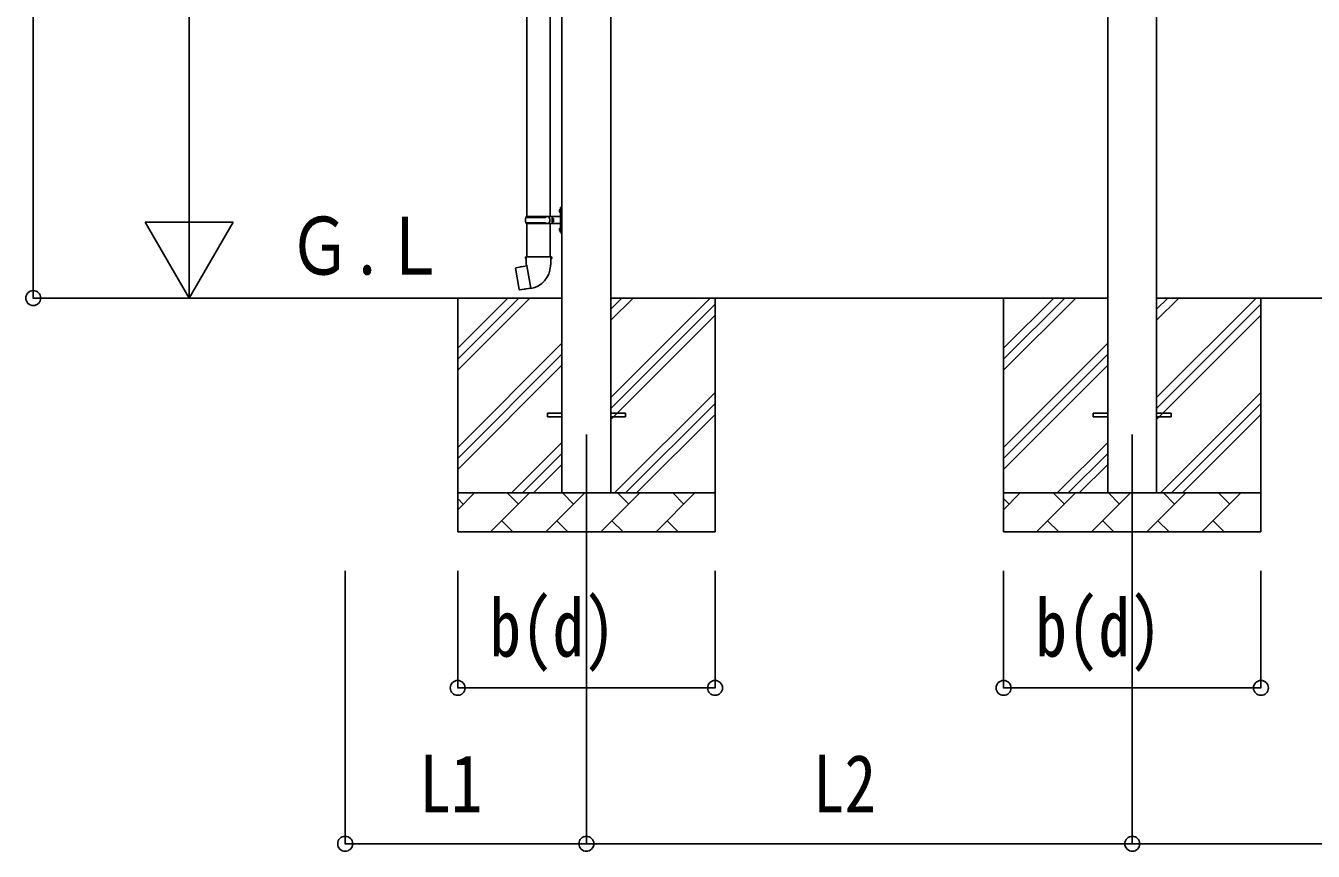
# Model space of a CAD drawing. Units: millimetres, scale not verified. Extents: x -18922 to 18922, y -13365 to 13365.
# Drawn here: x -6522 to -3220, y -2585 to -467 of the extents above; entities that cross this region are included whole.
import ezdxf
from ezdxf.enums import TextEntityAlignment as Align

# ---------------------------------------------------------------- set-up
doc = ezdxf.new("R2010")
doc.units = ezdxf.units.MM
doc.header["$LTSCALE"] = 50
for name, color, linetype in [('0-4_YKK_12', 2, 'Continuous'), ('0-5_YKK_13', 4, 'Continuous'), ('0-6_YKK_A1', 4, 'Continuous'), ('0-7_YKK_D', 6, 'Continuous')]:
    doc.layers.add(name, color=color, linetype=linetype)
doc.styles.add('ＭＳ ゴシック', font='')
doc.styles.get('ＭＳ ゴシック').set_extended_font_data('MS Gothic')

msp = doc.modelspace()

# ---------------------------------------------------------------- linework, layer by layer
at = {"layer": '0-4_YKK_12'}
for p, q in [((-5084.41, -1515.5), (-5084.41, -2015.5)), ((-3684.41, -1515.5), (-3684.41, -2015.5))]:
    msp.add_line(p, q, dxfattribs=at)
at = {"layer": '0-5_YKK_13'}
for p, q in [((-5236.91, -51.99), (-5236.91, -956.5)), ((-5176.91, -51.99), (-5176.91, -956.5)), ((-5238.91, -956.5), (-5152.91, -956.5)), ((-5238.91, -956.5), (-5238.91, -958.5)), ((-5179.91, -956.5), (-5179.91, -961)), ((-5171.91, -956.5), (-5171.91, -965.5)), ((-5153.21, -939.35), (-5151.17, -940.35)), ((-5151.94, -937.35), (-5151.31, -937.35)), ((-5151.94, -937.35), (-5151.94, -945.65)), ((-5151.94, -945.65), (-5151.31, -945.65)), ((-5151.31, -937.35), (-5151.31, -945.65)), ((-5151.31, -937.35), (-5150.91, -937.75)), ((-5151.31, -945.65), (-5150.91, -945.25)), ((-5151.17, -940.35), (-5150.56, -941.5)), ((-5150.91, -933.5), (-5147.91, -932)), ((-5150.91, -933.5), (-5150.91, -965.5)), ((-5150.91, -937.75), (-5150.91, -945.25)), ((-5147.91, -932), (-5147.91, -965.5)), ((-5147.91, -932), (-5146.91, -932)), ((-5146.91, -932), (-5146.91, -965.5)), ((-5239.91, -958.5), (-5189.58, -958.5)), ((-5239.91, -972.5), (-5189.58, -972.5)), ((-5238.91, -974.5), (-5238.91, -972.5)), ((-5238.91, -974.5), (-5152.91, -974.5)), ((-5236.91, -974.5), (-5236.91, -1059.43)), ((-5179.91, -961), (-5177.91, -961)), ((-5179.91, -974.5), (-5179.91, -970)), ((-5179.91, -970), (-5177.91, -970)), ((-5177.91, -961), (-5177.91, -965.5)), ((-5177.91, -970), (-5177.91, -965.5)), ((-5176.91, -974.5), (-5176.91, -1059.43)), ((-5171.91, -961), (-5168.91, -961)), ((-5171.91, -974.5), (-5171.91, -965.5)), ((-5171.91, -970), (-5168.91, -970)), ((-5168.91, -961), (-5168.91, -965.5)), ((-5168.91, -970), (-5168.91, -965.5)), ((-5153.21, -987.35), (-5151.17, -988.35)), ((-5151.94, -985.35), (-5151.31, -985.35)), ((-5151.94, -985.35), (-5151.94, -993.65)), ((-5151.31, -985.35), (-5151.31, -993.65)), ((-5151.31, -985.35), (-5150.91, -985.75)), ((-5151.17, -988.35), (-5150.56, -989.5)), ((-5150.91, -997.5), (-5150.91, -965.5)), ((-5150.91, -985.75), (-5150.91, -993.25)), ((-5147.91, -999), (-5147.91, -965.5)), ((-5146.91, -999), (-5146.91, -965.5)), ((-5151.94, -993.65), (-5151.31, -993.65)), ((-5151.31, -993.65), (-5150.91, -993.25)), ((-5150.91, -997.5), (-5147.91, -999)), ((-5147.91, -999), (-5146.91, -999)), ((-5265.37, -1087.88), (-5266.18, -1089.05)), ((-5266.18, -1089.05), (-5256.56, -1143.61)), ((-5237.5, -1082.63), (-5265.37, -1087.88)), ((-5252.63, -1085.28), (-5252.84, -1085.52)), ((-5238.76, -1059.43), (-5240.91, -1060.21)), ((-5240.91, -1060.21), (-5240.91, -1063.83)), ((-5240.91, -1063.83), (-5238.67, -1064.64)), ((-5238.76, -1059.43), (-5206.91, -1059.43)), ((-5238.76, -1059.43), (-5238.67, -1064.64)), ((-5238.67, -1064.64), (-5238.41, -1079.43)), ((-5238.41, -1079.43), (-5237.06, -1081.43)), ((-5227.15, -1139.92), (-5237.28, -1082.45)), ((-5237.26, -1081.63), (-5237.26, -1082.33)), ((-5237.06, -1081.43), (-5237.09, -1081.43)), ((-5175.06, -1059.43), (-5206.91, -1059.43)), ((-5176.72, -1081.37), (-5176.8, -1083.53)), ((-5175.41, -1079.43), (-5176.72, -1081.37)), ((-5172.91, -1063.83), (-5175.15, -1064.64)), ((-5175.06, -1059.43), (-5172.91, -1060.21)), ((-5172.91, -1060.21), (-5172.91, -1063.83)), ((-5242.54, -1142.52), (-5242.82, -1142.36)), ((-5226.84, -1140.69), (-5227.09, -1140.02)), ((-5184.41, -1461), (-5146.91, -1461)), ((-5184.41, -1470), (-5184.41, -1461)), ((-5184.41, -1470), (-5146.91, -1470)), ((-5021.91, -1461), (-4984.41, -1461)), ((-5021.91, -1470), (-4984.41, -1470)), ((-4984.41, -1470), (-4984.41, -1461)), ((-3784.41, -1461), (-3746.91, -1461)), ((-3784.41, -1470), (-3784.41, -1461)), ((-3784.41, -1470), (-3746.91, -1470)), ((-3621.91, -1461), (-3584.41, -1461)), ((-3621.91, -1470), (-3584.41, -1470)), ((-3584.41, -1470), (-3584.41, -1461))]:
    msp.add_line(p, q, dxfattribs=at)
for points in [[(-5153.21, -943.65), (-5151.17, -942.65), (-5150.56, -941.5)], [(-5153.21, -991.65), (-5151.17, -990.65), (-5150.56, -989.5)], [(-5250.38, -1085.06), (-5250.66, -1084.9), (-5252.63, -1085.28)], [(-5175.06, -1059.43), (-5175.15, -1064.64), (-5175.41, -1079.43)], [(-5227.42, -1139.83), (-5255.4, -1144.43), (-5256.56, -1143.61)], [(-5240.35, -1141.96), (-5240.56, -1142.19), (-5242.54, -1142.52)]]:
    msp.add_lwpolyline(points, dxfattribs=at)
for centre, radius, start, end in [((-5189.58, -956.5), 2, 270, 359.99998), ((-5147.61, -941.5), 6, 136.21765, 223.78235), ((-5152.91, -954.5), 2, 270, 359.99998), ((-5191.16, -965.5), 49.25, 171.82876, 180.00002), ((-5191.16, -965.5), 49.25, 180.00002, 188.17127), ((-5189.58, -974.5), 2, 0.00005, 90.00004), ((-5147.61, -989.5), 6, 136.21765, 223.78235), ((-5152.91, -976.5), 2, 0.00005, 90.00004), ((-5237.56, -1082.33), 0.3, 280.66842, 0), ((-5237.06, -1081.63), 0.2, 100, 180), ((-5237.06, -1081.43), 60.3, 279.96938, 358), ((-5227.37, -1140.13), 0.3, 20, 99.33158), ((-5226.66, -1140.62), 0.2, 200, 279.96938)]:
    msp.add_arc(centre, radius, start, end, dxfattribs=at)
at = {"layer": '0-6_YKK_A1'}
for p, q in [((-3746.91, 1178.67), (-3746.91, -1665.5)), ((-3621.91, -1665.5), (-3621.91, 1178.67)), ((-5146.91, 1132), (-5146.91, -1665.5)), ((-5021.91, -1665.5), (-5021.91, 1132)), ((-5146.91, -1165.5), (-5807.05, -1165.5)), ((-5414.41, -1165.5), (-5414.41, -1765.5)), ((-5414.41, -1350.55), (-5229.36, -1165.5)), ((-5414.41, -1322.27), (-5257.64, -1165.5)), ((-5414.41, -1293.98), (-5285.93, -1165.5)), ((-3746.91, -1165.5), (-5021.91, -1165.5)), ((-5021.91, -1420.6), (-4766.81, -1165.5)), ((-5021.91, -1222.61), (-4964.8, -1165.5)), ((-5021.91, -1194.32), (-4993.09, -1165.5)), ((-5021.91, -1448.88), (-4754.41, -1181.38)), ((-4754.41, -1165.5), (-4754.41, -1765.5)), ((-4014.41, -1165.5), (-4014.41, -1765.5)), ((-4014.41, -1350.55), (-3829.36, -1165.5)), ((-4014.41, -1322.27), (-3857.64, -1165.5)), ((-4014.41, -1293.98), (-3885.93, -1165.5)), ((-2346.91, -1165.5), (-3621.91, -1165.5)), ((-3621.91, -1420.6), (-3366.81, -1165.5)), ((-3621.91, -1222.61), (-3564.8, -1165.5)), ((-3621.91, -1194.32), (-3593.09, -1165.5)), ((-3621.91, -1448.88), (-3354.41, -1181.38)), ((-3354.41, -1165.5), (-3354.41, -1765.5)), ((-5021.91, -1477.17), (-4754.41, -1209.67)), ((-3621.91, -1477.17), (-3354.41, -1209.67)), ((-5414.41, -1548.54), (-5146.91, -1281.04)), ((-4014.41, -1548.54), (-3746.91, -1281.04)), ((-5414.41, -1576.82), (-5146.91, -1309.32)), ((-4014.41, -1576.82), (-3746.91, -1309.32)), ((-5414.41, -1605.11), (-5146.91, -1337.61)), ((-4014.41, -1605.11), (-3746.91, -1337.61)), ((-5012.25, -1665.5), (-4754.41, -1407.66)), ((-3612.25, -1665.5), (-3354.41, -1407.66)), ((-4983.97, -1665.5), (-4754.41, -1435.94)), ((-3583.97, -1665.5), (-3354.41, -1435.94)), ((-4955.69, -1665.5), (-4754.41, -1464.23)), ((-3555.69, -1665.5), (-3354.41, -1464.23)), ((-5276.81, -1665.5), (-5146.91, -1535.6)), ((-3876.81, -1665.5), (-3746.91, -1535.6)), ((-5248.53, -1665.5), (-5146.91, -1563.88)), ((-3848.53, -1665.5), (-3746.91, -1563.88)), ((-5220.24, -1665.5), (-5146.91, -1592.17)), ((-3820.24, -1665.5), (-3746.91, -1592.17)), ((-5414.41, -1665.5), (-4754.41, -1665.5)), ((-5414.41, -1708.39), (-5371.52, -1665.5)), ((-5400.07, -1694.05), (-5414.41, -1679.71)), ((-5330.1, -1765.5), (-5230.1, -1665.5)), ((-5258.65, -1694.05), (-5287.2, -1665.5)), ((-5188.67, -1765.5), (-5088.67, -1665.5)), ((-5117.23, -1694.05), (-5145.78, -1665.5)), ((-5047.25, -1765.5), (-4947.25, -1665.5)), ((-4975.81, -1694.05), (-5004.36, -1665.5)), ((-4905.83, -1765.5), (-4805.83, -1665.5)), ((-4834.39, -1694.05), (-4862.94, -1665.5)), ((-4757.7, -1665.5), (-4754.41, -1662.22)), ((-4014.41, -1665.5), (-3354.41, -1665.5)), ((-4014.41, -1708.39), (-3971.52, -1665.5)), ((-4000.07, -1694.05), (-4014.41, -1679.71)), ((-3930.1, -1765.5), (-3830.1, -1665.5)), ((-3858.65, -1694.05), (-3887.2, -1665.5)), ((-3788.67, -1765.5), (-3688.67, -1665.5)), ((-3717.23, -1694.05), (-3745.78, -1665.5)), ((-3647.25, -1765.5), (-3547.25, -1665.5)), ((-3575.81, -1694.05), (-3604.36, -1665.5)), ((-3505.83, -1765.5), (-3405.83, -1665.5)), ((-3434.39, -1694.05), (-3462.94, -1665.5)), ((-3357.7, -1665.5), (-3354.41, -1662.22)), ((-5301.54, -1736.95), (-5272.99, -1765.5)), ((-5160.12, -1736.95), (-5131.57, -1765.5)), ((-5018.7, -1736.95), (-4990.15, -1765.5)), ((-4877.28, -1736.95), (-4848.73, -1765.5)), ((-3901.54, -1736.95), (-3872.99, -1765.5)), ((-3760.12, -1736.95), (-3731.57, -1765.5)), ((-3618.7, -1736.95), (-3590.15, -1765.5)), ((-3477.28, -1736.95), (-3448.73, -1765.5)), ((-4754.41, -1765.5), (-5414.41, -1765.5)), ((-3354.41, -1765.5), (-4014.41, -1765.5))]:
    msp.add_line(p, q, dxfattribs=at)
at = {"layer": '0-7_YKK_D'}
for p, q in [((-6503.01, -1165.5), (-6503.01, 1470.45)), ((-6103.01, -940.5), (-6103.01, 909.5)), ((-6103.01, -1165.5), (-6103.01, -775.79)), ((-6103.01, -1165.5), (-6215.51, -970.64)), ((-5990.51, -970.64), (-6215.51, -970.64)), ((-6103.01, -1165.5), (-5990.51, -970.64)), ((-5807.05, -1165.5), (-6504.01, -1165.5)), ((-5807.05, -1165.5), (-6104.01, -1165.5)), ((-5703.01, -1865.5), (-5703.01, -2566.5)), ((-5414.41, -1865.5), (-5414.41, -2166.5)), ((-5084.41, -1865.5), (-5084.41, -2566.5)), ((-5084.41, -1865.5), (-5084.41, -2566.5)), ((-4754.41, -1865.5), (-4754.41, -2166.5)), ((-4014.41, -1865.5), (-4014.41, -2166.5)), ((-3684.41, -1865.5), (-3684.41, -2566.5)), ((-3684.41, -1865.5), (-3684.41, -2566.5)), ((-3354.41, -1865.5), (-3354.41, -2166.5)), ((-5414.41, -2165.5), (-4754.41, -2165.5)), ((-4014.41, -2165.5), (-3354.41, -2165.5)), ((-5084.41, -2565.5), (-5703.01, -2565.5)), ((-5084.41, -2565.5), (-3684.41, -2565.5)), ((-2284.41, -2565.5), (-3684.41, -2565.5))]:
    msp.add_line(p, q, dxfattribs=at)
for centre in [(-6503.01, -1165.5), (-5414.41, -2165.5), (-4754.41, -2165.5), (-4014.41, -2165.5), (-3354.41, -2165.5), (-5703.01, -2565.5), (-5084.41, -2565.5), (-5084.41, -2565.5), (-3684.41, -2565.5), (-3684.41, -2565.5)]:
    msp.add_circle(centre, 19.12, dxfattribs=at)

# ---------------------------------------------------------------- texts
at = {"layer": '0-6_YKK_A1', "style": 'ＭＳ ゴシック', "width": 0.8}
msp.add_text('Ｇ.Ｌ', height=148.5, dxfattribs=at).set_placement((-5849.22, -1149.79), align=Align.BOTTOM_LEFT)
at = {"layer": '0-7_YKK_D', "style": 'ＭＳ ゴシック', "width": 0.8}
for s, p in [('b(d)', (-5332.81, -2129.5)), ('b(d)', (-3932.81, -2129.5)), ('L1', (-5512.51, -2529.5)), ('L2', (-4503.21, -2529.5))]:
    msp.add_text(s, height=148.5, dxfattribs=at).set_placement(p, align=Align.BOTTOM_LEFT)

doc.saveas('drawing.dxf')
